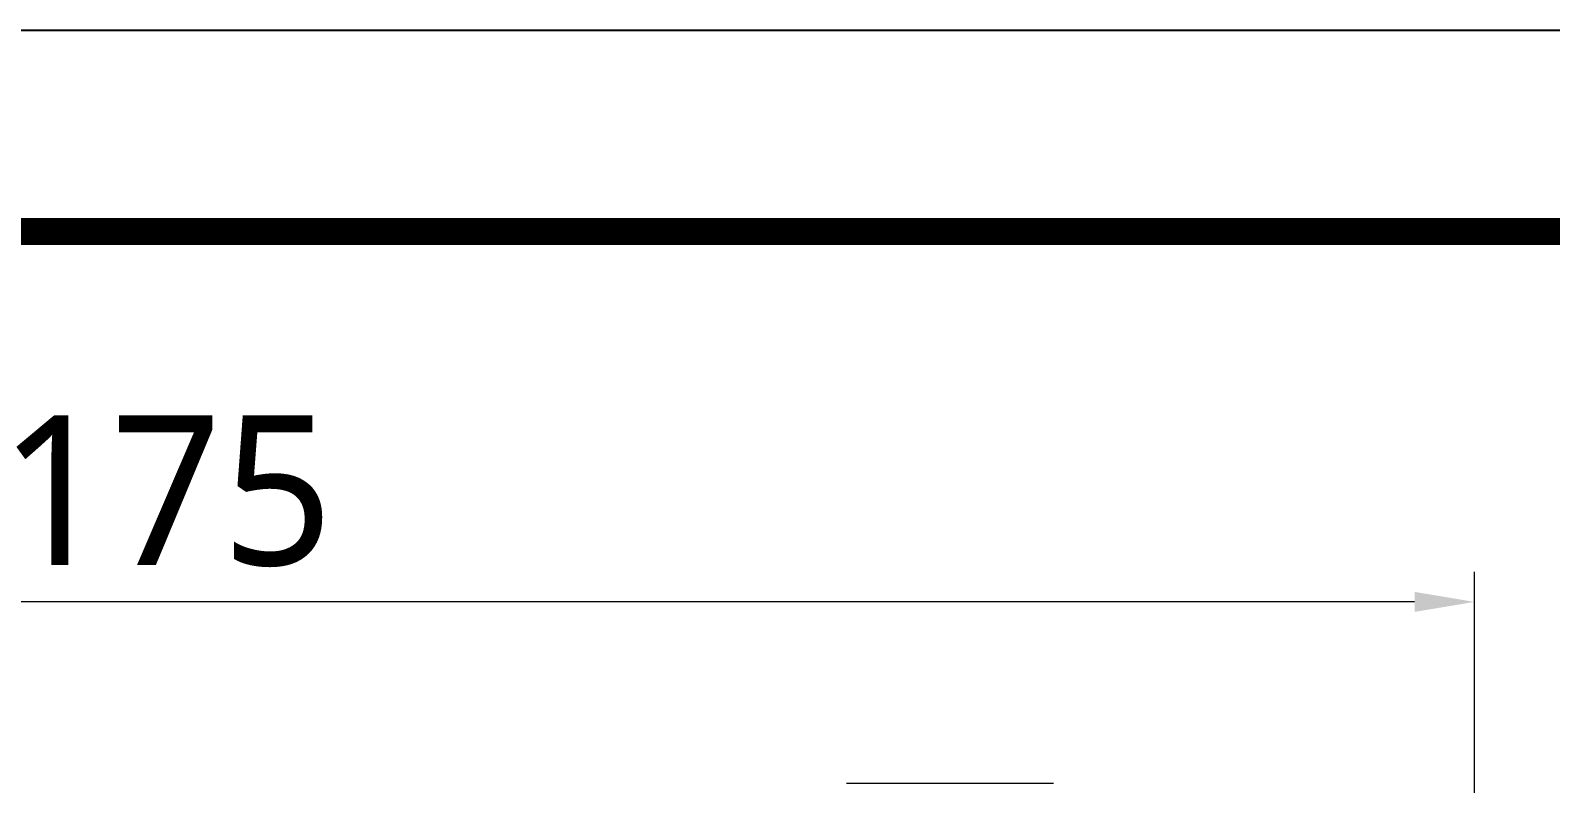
# Model space of a CAD drawing. Extents: x 840 to 1630, y 0 to 579.
# Drawn here: x 1290.6 to 1392.2, y 528.4 to 578.8 of the extents above; entities that cross this region are included whole.
import ezdxf

# ---------------------------------------------------------------- set-up
doc = ezdxf.new("R2010")
doc.units = 0
doc.header["$LTSCALE"] = 10
doc.header["$MEASUREMENT"] = 0
doc.header["$PDMODE"] = 3
doc.header["$PDSIZE"] = -10
doc.layers.get('0').update_dxf_attribs({"linetype": 'CONTINUOUS'})
doc.layers.get('DEFPOINTS').update_dxf_attribs({"linetype": 'CONTINUOUS'})
doc.layers.add('1', color=7, linetype='CONTINUOUS')
doc.styles.add('Daelim Dimension', font='NanumGothic.ttf')
doc.dimstyles.new('DEFAULT', dxfattribs={"dimscale": 2, "dimtxt": 2, "dimasz": 2, "dimexe": 0, "dimexo": 2, "dimgap": 1, "dimtad": 1, "dimdec": 0, "dimzin": 9, "dimdsep": 46, "dimtxsty": 'Daelim Dimension', "dimcen": 0.5, "dimclrd": 5, "dimclre": 5, "dimclrt": 256, "dimadec": 1, "dimazin": 0, "dimtfac": 1, "dimtdec": 0, "dimtix": 1, "dimtmove": 0, "dimatfit": 3, "dimfxl": 1, "dimtolj": 1, "dimtzin": 1, "dimlwd": 9, "dimlwe": 9, "dimarcsym": 0})

# ---------------------------------------------------------------- blocks, each defined once
blk = doc.blocks.new('*D12')
at = {"color": 5, "lineweight": 9, "ltscale": 0.5, "transparency": 16777216}
for p, q in [((1212.17, 509.87), (1212.17, 542.57)), ((1387.13, 493.86), (1387.13, 542.57)), ((1383.13, 540.57), (1216.17, 540.57))]:
    blk.add_line(p, q, dxfattribs=at)
at = {"color": 5, "ltscale": 0.5, "transparency": 16777216}
for points in [[(1216.17, 541.24), (1216.17, 539.9), (1212.17, 540.57)], [(1383.13, 541.24), (1383.13, 539.9), (1387.13, 540.57)]]:
    blk.add_solid(points, dxfattribs=at)
at = {"layer": 'DEFPOINTS', "color": 0, "ltscale": 0.5, "transparency": 16777216}
for p in [(1212.17, 540.57), (1212.17, 505.87), (1387.13, 489.86)]:
    blk.add_point(p, dxfattribs=at)
at = {"color": 7, "lineweight": -3, "ltscale": 0.5, "transparency": 16777216, "insert": (1299.65, 547.96), "char_height": 10, "attachment_point": 5, "style": 'Daelim Dimension'}
blk.add_mtext('\\A1;175', dxfattribs=at)

msp = doc.modelspace()

# ---------------------------------------------------------------- linework, layer by layer
at = {"lineweight": -3, "ltscale": 0.5}
msp.add_lwpolyline([(839.96, 0), (1629.84, 0), (1629.84, 578.76), (839.96, 578.76)], close=True, dxfattribs=at)
at = {"color": 5, "linetype": 'ByBlock', "lineweight": -3, "const_width": 1.82}
msp.add_lwpolyline([(852.66, 24.78), (1617.06, 24.78), (1617.06, 565.32), (852.66, 565.32)], close=True, dxfattribs=at)
at = {"layer": '1', "color": 7, "linetype": 'Continuous', "lineweight": 18}
msp.add_open_spline([(1358.98, 528.43), (1357.85, 528.43), (1356.71, 528.43), (1354.99, 528.43), (1354.41, 528.43), (1353.24, 528.43), (1352.66, 528.43), (1351.92, 528.43), (1351.77, 528.43), (1351.55, 528.43), (1351.48, 528.43), (1351.33, 528.43), (1350.96, 528.43), (1350.59, 528.43), (1349.72, 528.43), (1349.14, 528.43), (1347.98, 528.43), (1347.4, 528.43), (1346.26, 528.43), (1345.69, 528.43), (1345.13, 528.43)], degree=3, knots=[0, 0, 0, 0, 0.25, 0.25, 0.375, 0.375, 0.5, 0.5, 0.53125, 0.53125, 0.546875, 0.546875, 0.5625, 0.625, 0.625, 0.75, 0.75, 0.875, 0.875, 1, 1, 1, 1], dxfattribs=at)

# ---------------------------------------------------------------- dimensions: what is measured, and where the dimension line sits
at = {"color": 5, "lineweight": -3, "ltscale": 0.5}
dim = msp.add_linear_dim(base=(1212.17, 540.57), p1=(1387.13, 489.86), p2=(1212.17, 505.87), dimstyle='DEFAULT', override={"dimtxt": 5, "dimexe": 1, "dimclrt": 7}, dxfattribs=at)
dim.commit()
dim.dimension.update_dxf_attribs({"geometry": '*D12', "text_midpoint": (1299.65, 547.96)})

doc.saveas('drawing.dxf')
